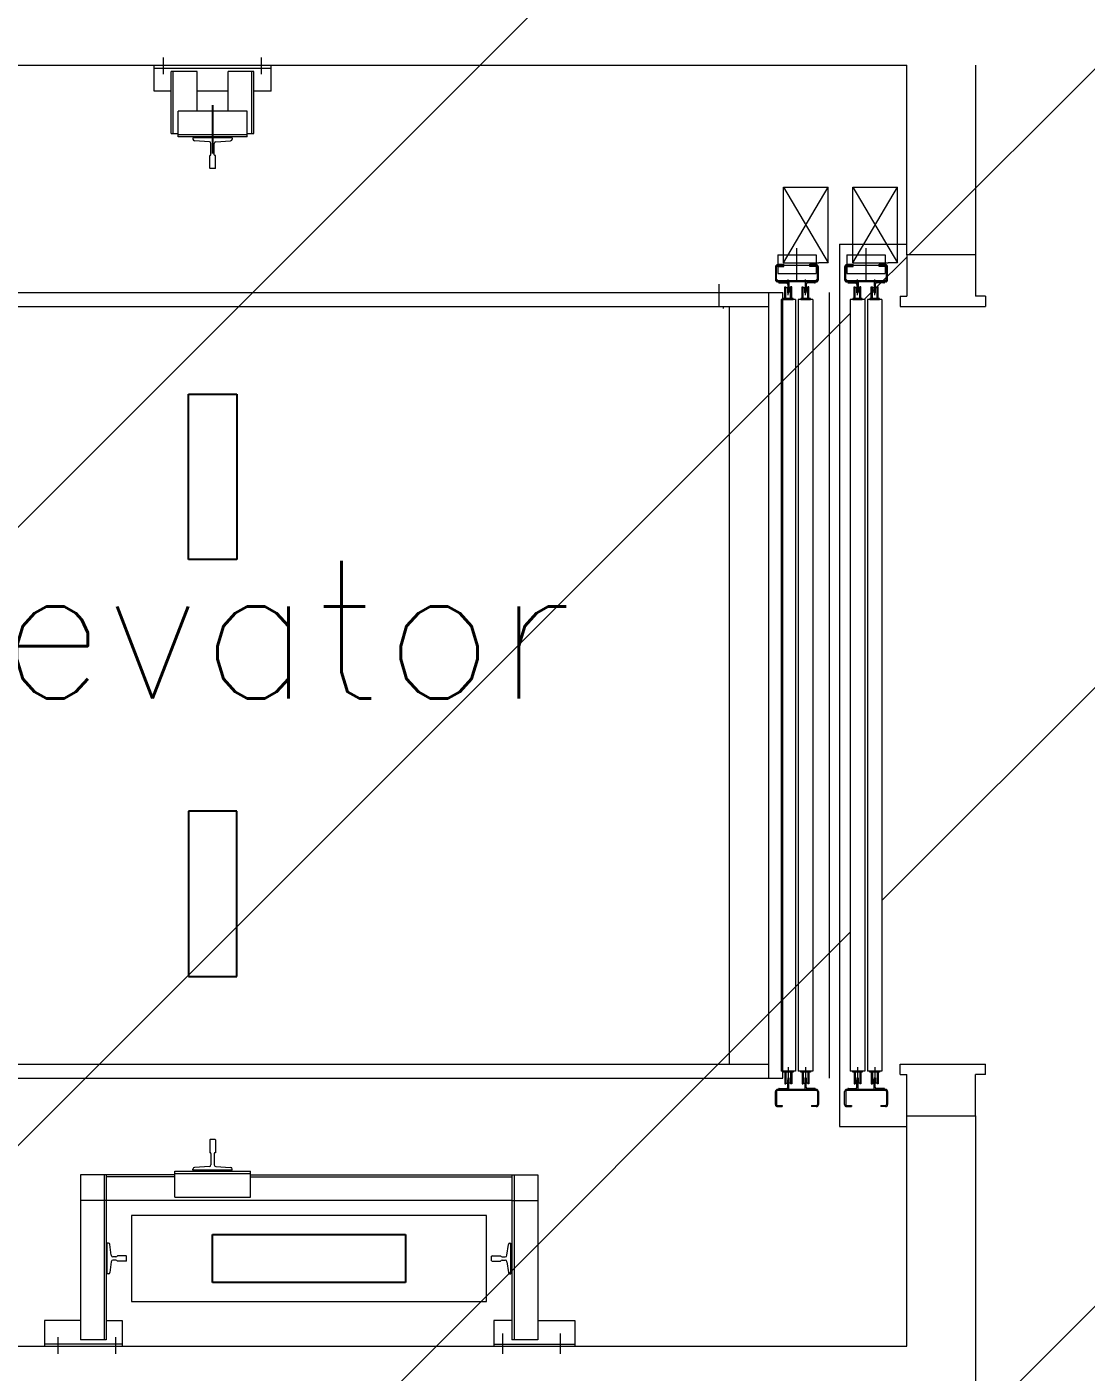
# Model space of a CAD drawing. Extents: x -59767 to 1106559, y -1290 to 1129522.
# Drawn here: x 615180 to 618254, y 610904 to 614810 of the extents above; entities that cross this region are included whole.
import ezdxf

# ---------------------------------------------------------------- set-up
doc = ezdxf.new("R2010")
doc.units = 0
doc.linetypes.add('HIDDEN', pattern=[0.375, 0.25, -0.125])
for name, color, linetype, lineweight in [('ELEV', 6, 'CONTINUOUS', 9), ('TEXT', 3, 'CONTINUOUS', 9), ('WALL_200', 3, 'CONTINUOUS', 9), ('중간선', 5, 'CONTINUOUS', 9)]:
    doc.layers.add(name, color=color, linetype=linetype, lineweight=lineweight)
doc.styles.get("Standard").update_dxf_attribs({"font": 'romans.shx', "bigfont": 'whtgtxt.shx'})

msp = doc.modelspace()

# ---------------------------------------------------------------- hatches: boundary and pattern name
at = {"layer": '중간선'}
h = msp.add_hatch(dxfattribs=at)
h.set_pattern_fill('ANSI31', color=170, scale=400)
h.paths.add_polyline_path([(636687.3, 610979.1), (636687.3, 612104.1), (636762.3, 612104.1), (636762.3, 612354.1), (635121.4, 612354.1), (635154.8, 612478.8), (634947, 612589.1), (635187.3, 612579), (635427.5, 612568.9), (635219.7, 612679.3), (635487.6, 613679.1), (638037.3, 613679.1), (638037.3, 610979.1), (636687.3, 610979.1)])
h.paths.add_polyline_path([(626038.6, 615779.1), (626038.6, 617379.1), (626338.6, 617379.1), (626338.6, 617529.1), (631738.6, 617529.1), (631738.6, 617379.1), (632038.6, 617379.1), (632038.6, 613651.1), (631036.3, 613651.1), (631037, 613611.1, 0.377973), (632038.6, 612555.5), (632038.6, 610979.1), (631738.6, 610979.1), (626338.6, 610979.1), (626338.6, 612551.1, 0.403349), (627437.7, 613611.1), (627437.7, 613651.1), (626338.6, 613651.1), (626338.6, 615779.1)])
h.paths.add_polyline_path([(620038.6, 615779.1), (620038.6, 617379.1), (619738.6, 617379.1), (619738.6, 617529.1), (614338.6, 617529.1), (614338.6, 617379.1), (614038.6, 617379.1), (614038.6, 615779.1)])
h.paths.add_polyline_path([(626038.6, 615779.1), (626038.6, 617379.1), (625738.6, 617379.1), (625738.6, 617529.1), (620338.6, 617529.1), (620338.6, 617379.1), (620038.6, 617379.1), (620038.6, 615779.1)])
h.paths.add_polyline_path([(608038.6, 617379.1), (608338.8, 617379.1), (608338.8, 617529.1), (613738.6, 617529.1), (613738.6, 617379.1), (614038.6, 617379.1), (614038.6, 615779.1), (608038.6, 615779.1), (608038.6, 616051.1), (609039.7, 616051.1), (609039, 616091.1, 0.377658), (608038.6, 617146.6)])
h.paths.add_polyline_path([(632337.3, 610979.1), (632337.3, 612523.1), (632337.3, 612551.1), (632337.3, 613651.1), (632337.3, 613679.1), (633637.3, 613679.1), (635487.6, 613679.1), (635219.7, 612679.3), (635427.5, 612568.9), (635187.3, 612579), (634947, 612589.1), (635154.8, 612478.8), (635121.4, 612354.1), (635108, 612304.1), (635101.3, 612279.1), (635074.5, 612179.1), (635067.9, 612154.1), (635054.5, 612104.1), (634887.3, 612104.1), (634587.3, 612104.1), (634287.3, 612104.1), (633987.3, 612104.1), (633687.3, 612104.1), (633387.3, 612104.1), (633087.3, 612104.1), (633087.3, 611685.4, 0.414214), (633031, 611629.1, 0.414214), (633087.3, 611572.9), (633087.3, 610979.1)])
h.paths.add_polyline_path([(632221.4, 611939.5), (632221.4, 611377), (632972.5, 611377), (632972.5, 611939.5)], flags=24)
h = msp.add_hatch(dxfattribs=at)
h.set_pattern_fill('ANSI31', color=170, scale=400)
h.paths.add_polyline_path([(617597.5, 611774.6), (617600.7, 611774.6), (617604.7, 611774.6), (617604.7, 611777.8), (617619.7, 611777.8), (617626.7, 611777.8), (617626.7, 611774.6), (617630.7, 611774.6), (617630.7, 611740.8), (617633.9, 611740.8), (617633.9, 611742.8), (617639, 611742.8), (617639, 611758.8), (617640.7, 611758.8), (617640.7, 611754.8), (617642.2, 611752.8, 0.341999), (617640.7, 611754.8), (617640.7, 611758.8), (617640.7, 611774.6), (617647.5, 611774.6), (617650.7, 611774.6), (617654.7, 611774.6), (617654.7, 611777.8), (617661.7, 611777.8), (617661.7, 614017.8), (617611.7, 614017.8), (617569.7, 614017.8), (617569.7, 611777.8), (617576.7, 611777.8), (617576.7, 611774.6), (617580.7, 611774.6), (617580.7, 611740.8), (617583.9, 611740.8), (617583.9, 611742.8), (617589, 611742.8), (617589, 611758.8), (617590.7, 611758.8), (617592.5, 611758.8)])
h.paths.add_polyline_path([(614038.6, 589379.1), (614338.6, 589379.1), (614338.6, 589679.1), (619738.6, 589679.1), (619738.6, 589379.1), (620038.6, 589379.1), (620038.6, 581979.1), (619738.6, 581979.1), (619738.6, 581679.1), (614338.6, 581679.1), (614338.6, 581979.1), (614038.6, 581979.1)])
h.paths.add_polyline_path([(626038.6, 589379.1), (626338.6, 589379.1), (626338.6, 589679.1), (631738.6, 589679.1), (631738.6, 589379.1), (632038.6, 589379.1), (632038.6, 587077.7), (631738.6, 587077.7), (631738.6, 586477.7), (632038.6, 586477.7), (632038.6, 584377.7), (631738.6, 584377.7), (631738.6, 583777.7), (632038.6, 583777.7), (632038.6, 581979.1), (631738.6, 581979.1), (631738.6, 581679.1), (626338.6, 581679.1), (626338.6, 581979.1), (626038.6, 581979.1), (626038.6, 589379.1)])
h.paths.add_polyline_path([(620038.6, 589379.1), (620338.6, 589379.1), (620338.6, 589679.1), (625738.6, 589679.1), (625738.6, 589379.1), (626038.6, 589379.1), (626038.6, 581979.1), (625738.6, 581979.1), (625738.6, 581679.1), (620338.6, 581679.1), (620338.6, 581979.1), (620038.6, 581979.1), (620038.6, 589379.1)])
h.paths.add_polyline_path([(602038.6, 581979.1), (602038.6, 589379.1), (602338.6, 589379.1), (607738.8, 589379.1), (608038.6, 589379.1), (608038.6, 581979.1), (607738.6, 581979.1), (607738.6, 581679.1), (602338.6, 581679.1), (602338.6, 581979.1)])
h.paths.add_polyline_path([(608038.6, 581979.1), (608038.6, 589379.1), (608338.8, 589379.1), (613738.6, 589379.1), (614038.6, 589379.1), (614038.6, 581979.1), (613738.6, 581979.1), (613738.6, 581679.1), (608338.6, 581679.1), (608338.6, 581979.1)])
h.paths.add_polyline_path([(614038.6, 610379.1), (614338.6, 610379.1), (614338.6, 610679.1), (619738.6, 610679.1), (619738.6, 610379.1), (620038.6, 610379.1), (620038.6, 603979.1), (619740, 603979.1), (619740, 603679.1), (614340, 603679.1), (614340, 603979.1), (614038.6, 603979.1)])
h.paths.add_polyline_path([(608038.6, 610379.1), (608338.8, 610379.1), (608338.8, 610679.1), (613738.6, 610679.1), (613738.6, 610379.1), (614038.6, 610379.1), (614038.6, 603979.1), (613740, 603979.1), (613740, 603679.1), (608340.1, 603679.1), (608340.1, 603979.1), (608038.6, 603979.1)])
h.paths.add_polyline_path([(626038.6, 610379.1), (626338.6, 610379.1), (626338.6, 610679.1), (631738.6, 610679.1), (631738.6, 610379.1), (632038.6, 610379.1), (632038.6, 603979.1), (631740, 603979.1), (631740, 603679.1), (626340, 603679.1), (626340, 603979.1), (626038.6, 603979.1)])
h.paths.add_polyline_path([(626038.6, 596979.1), (626038.6, 603379.1), (626340, 603379.1), (626340, 603679.1), (631740, 603679.1), (631740, 603379.1), (632038.6, 603379.1), (632038.6, 596979.1), (631738.6, 596979.1), (631738.6, 596679.1), (626338.6, 596679.1), (626338.6, 596979.1)])
h.paths.add_polyline_path([(614038.6, 596979.1), (614038.6, 603379.1), (614340, 603379.1), (614340, 603679.1), (619740, 603679.1), (619740, 603379.1), (620038.6, 603379.1), (620038.6, 596979.1), (619738.6, 596979.1), (619738.6, 596679.1), (614338.6, 596679.1), (614338.6, 596979.1), (614038.6, 596979.1)])
h.paths.add_polyline_path([(614038.6, 596379.1), (614338.6, 596379.1), (614338.6, 596679.1), (619738.6, 596679.1), (619738.6, 596379.1), (620038.6, 596379.1), (620038.6, 589979.1), (619738.6, 589979.1), (619738.6, 589679.1), (614338.6, 589679.1), (614338.6, 589979.1), (614038.6, 589979.1), (614038.6, 596379.1)])
h.paths.add_polyline_path([(626038.6, 589979.1), (626038.6, 596379.1), (626338.6, 596379.1), (626338.6, 596679.1), (631738.6, 596679.1), (631738.6, 596379.1), (632038.6, 596379.1), (632038.6, 589979.1), (631738.6, 589979.1), (631738.6, 589679.1), (626338.6, 589679.1), (626338.6, 589979.1)])
h.paths.add_polyline_path([(632038.6, 589979.1), (632038.6, 596379.1), (632338.6, 596379.1), (632338.6, 596679.1), (637738.6, 596679.1), (637738.6, 596379.1), (638038.6, 596379.1), (638038.6, 589979.1), (637738.6, 589979.1), (637738.6, 589679.1), (632338.6, 589679.1), (632338.6, 589979.1)])
h.paths.add_polyline_path([(638038.6, 596379.1), (638338.6, 596379.1), (638338.6, 596679.1), (643738.6, 596679.1), (643738.6, 596379.1), (644038.6, 596379.1), (644038.6, 589979.1), (643738.6, 589979.1), (643738.6, 589679.1), (638338.6, 589679.1), (638338.6, 589979.1), (638038.6, 589979.1)])
h.paths.add_polyline_path([(620038.6, 589979.1), (620038.6, 596379.1), (620338.6, 596379.1), (620338.6, 596679.1), (625738.6, 596679.1), (625738.6, 596379.1), (626038.6, 596379.1), (626038.6, 589979.1), (625738.6, 589979.1), (625738.6, 589679.1), (620338.6, 589679.1), (620338.6, 589979.1)])
h.paths.add_polyline_path([(602038.6, 596979.1), (602040, 603379.1), (602340, 603379.1), (602340, 603679.1), (607740.1, 603679.1), (607740.1, 603379.1), (608038.6, 603379.1), (608038.6, 596979.1), (607738.8, 596979.1), (607738.8, 596679.1), (602338.6, 596679.1), (602338.6, 596979.1)])
h.paths.add_polyline_path([(620038.6, 610379.1), (620338.6, 610379.1), (620338.6, 610679.1), (625738.6, 610679.1), (625738.6, 610379.1), (626038.6, 610379.1), (626038.6, 603979.1), (625740, 603979.1), (625740, 603679.1), (620340, 603679.1), (620340, 603979.1), (620038.6, 603979.1)])
h.paths.add_polyline_path([(620038.6, 596979.1), (620038.6, 603379.1), (620340, 603379.1), (620340, 603679.1), (625740, 603679.1), (625740, 603379.1), (626038.6, 603379.1), (626038.6, 596979.1), (625738.6, 596979.1), (625738.6, 596679.1), (620338.6, 596679.1), (620338.6, 596979.1)])
h.paths.add_polyline_path([(608038.6, 596979.1), (608038.6, 603379.1), (608340.1, 603379.1), (608340.1, 603679.1), (613740, 603679.1), (613740, 603379.1), (614038.6, 603379.1), (614038.6, 596979.1), (613738.6, 596979.1), (613738.6, 596679.1), (608338.8, 596679.1), (608338.8, 596979.1)])
h.paths.add_polyline_path([(602038.6, 596379.1), (602338.6, 596379.1), (602338.6, 596679.1), (607738.8, 596679.1), (607738.8, 596379.1), (607938.8, 596379.1), (607938.8, 589979.1), (607738.8, 589979.1), (607738.8, 589679.1), (602338.6, 589679.1), (602338.6, 589979.1), (602038.6, 589979.1)])
h.paths.add_polyline_path([(608338.8, 589679.1), (608338.8, 589979.1), (608138.8, 589979.1), (608138.8, 596379.1), (608338.8, 596379.1), (608338.8, 596679.1), (613738.6, 596679.1), (613738.6, 596379.1), (614038.6, 596379.1), (614038.6, 589979.1), (613738.6, 589979.1), (613738.6, 589679.1), (608338.8, 589679.1)])
h.paths.add_polyline_path([(602038.6, 610379.1), (602338.6, 610379.1), (607738.8, 610379.1), (608038.6, 610379.1), (608038.6, 603979.1), (607740.1, 603979.1), (607740.1, 603679.1), (602340, 603679.1), (602340, 603979.1), (602038.6, 603979.1)])
h.paths.add_polyline_path([(614038.6, 610679.1), (614038.6, 611740.8), (614041.5, 611740.8), (614041.5, 611774.6), (614045.5, 611774.6), (614045.5, 611777.8), (614060.5, 611777.8), (614067.5, 611777.8), (614067.5, 611774.6), (614071.5, 611774.6), (614071.5, 611740.8), (614074.7, 611740.8), (614074.7, 611742.8), (614079.8, 611742.8), (614079.8, 611758.8), (614081.5, 611758.8), (614081.5, 611754.8, 0.063254), (614081, 611754.8), (614080, 611754.8), (614080, 611724.8), (614110, 611724.8), (614110, 611725.8, 0.414214), (614108, 611727.8), (614088.3, 611742.8), (614087, 611727.8, -0.414214), (614083.3, 611742.8), (614083.3, 611758.8), (614081.5, 611758.8), (614081.5, 611774.6), (614088.3, 611774.6), (614091.5, 611774.6), (614095.5, 611774.6), (614095.5, 611777.8), (614081.5, 611777.8), (614067.5, 611777.8), (614052.5, 611777.8), (614045.5, 611777.8), (614038.6, 611777.8), (614038.6, 614017.8), (614038.6, 614018.1), (614045.5, 614018.1), (614045.5, 614021.3), (614041.5, 614021.3), (614041.5, 614055.1), (614038.6, 614055.1), (614038.6, 614698), (615576.4, 614698), (615860.9, 614698), (617733.6, 614698), (617733.6, 614178.3), (617733.6, 614148), (617733.6, 614028), (617714.6, 614028), (617714.6, 613998), (617962.1, 613998), (617962.1, 614028), (617933.6, 614028), (617933.6, 614148), (617733.6, 614148), (617733.6, 614178.3), (617733.6, 614698), (615860.9, 614698), (615576.4, 614698), (614038.6, 614698), (614038.6, 615579.1), (620038.6, 615579.1), (620038.6, 610979.1), (619738.6, 610979.1), (619738.6, 610679.1), (614338.6, 610679.1)])
h.paths.add_polyline_path([(617361.3, 611725.8), (617361.3, 611724.8), (617391.3, 611724.8), (617391.3, 611754.8), (617390.3, 611754.8, 0.063254), (617389.8, 611754.8), (617389.8, 611758.8), (617391.5, 611758.8), (617391.5, 611742.8), (617396.6, 611742.8), (617396.6, 611740.8), (617399.8, 611740.8), (617399.8, 611774.6), (617403.8, 611774.6), (617403.8, 611777.8), (617418.8, 611777.8), (617425.8, 611777.8), (617425.8, 611774.6), (617429.8, 611774.6), (617429.8, 611740.8), (617433, 611740.8), (617433, 611742.8), (617438, 611742.8), (617438, 611758.8), (617439.8, 611758.8), (617439.8, 611754.8, 0.063254), (617439.3, 611754.8), (617438.3, 611754.8), (617438.3, 611724.8), (617468.3, 611724.8), (617468.3, 611725.8, 0.414214), (617466.3, 611727.8), (617446.6, 611742.8), (617445.3, 611727.8, -0.414214), (617441.3, 611731.8), (617441.5, 611758.8), (617441.5, 611758.8), (617439.8, 611758.8), (617439.8, 611774.6), (617446.6, 611774.6), (617446.6, 611742.8), (617446.6, 611740.8), (617449.8, 611740.8), (617449.8, 611774.6), (617453.8, 611774.6), (617453.8, 611777.8), (617439.8, 611777.8), (617425.8, 611777.8), (617410.8, 611777.8), (617403.8, 611777.8), (617389.8, 611777.8), (617375.8, 611777.8), (617375.8, 611774.6), (617379.8, 611774.6), (617379.8, 611740.8), (617383, 611740.8), (617383, 611742.8), (617388, 611742.8), (617388, 611758.8), (617389.8, 611758.8), (617389.8, 611754.8, 0.341999), (617388.3, 611752.8), (617388.3, 611731.8, -0.414214), (617384.3, 611727.8), (617363.3, 611727.8, 0.414214), (617361.3, 611725.8)], flags=16)
h.paths.add_polyline_path([(614204, 611725.8), (614204, 611724.8), (614234, 611724.8), (614233, 611754.8, 0.063254), (614232.5, 611754.8), (614232.5, 611758.8), (614232.5, 611774.6), (614239.3, 611774.6), (614242.5, 611774.6), (614246.5, 611774.6), (614246.5, 611777.8), (614261.5, 611777.8), (614268.5, 611777.8), (614268.5, 611774.6), (614272.5, 611774.6), (614272.5, 611740.8), (614275.7, 611740.8), (614275.7, 611742.8), (614280.7, 611742.8), (614280.7, 611758.8), (614282.5, 611758.8), (614282.5, 611754.8, 0.063254), (614282, 611754.8), (614281, 611754.8), (614281, 611724.8), (614311, 611724.8), (614311, 611725.8, 0.414214), (614309, 611727.8), (614289.3, 611742.8), (614288, 611727.8, -0.414214), (614282.5, 611737.8), (614282.5, 611754.8, -0.341999), (614284, 611752.8), (614284.2, 611742.8), (614284.2, 611758.8), (614282.5, 611758.8), (614282.5, 611774.6), (614289.3, 611774.6), (614292.5, 611774.6), (614296.5, 611774.6), (614296.5, 611777.8), (614282.5, 611777.8), (614268.5, 611777.8), (614253.5, 611777.8), (614246.5, 611777.8), (614232.5, 611777.8), (614218.5, 611777.8), (614218.5, 611774.6), (614222.5, 611774.6), (614222.5, 611740.8), (614225.7, 611740.8), (614225.7, 611742.8), (614230.7, 611742.8), (614230.7, 611758.8), (614232.5, 611758.8), (614232.5, 611754.8, 0.341999), (614231, 611752.8), (614231, 611731.8, -0.414214), (614227, 611727.8), (614206, 611727.8, 0.414214)], flags=16)
h.paths.add_polyline_path([(614067.5, 614021.3), (614067.5, 614018.1), (614095.5, 614018.1), (614095.5, 614021.3), (614091.5, 614021.3), (614091.5, 614055.1), (614088.3, 614055.1), (614088.3, 614053.1), (614083, 614062.1, -0.414214), (614087, 614066.1), (614108, 614066.1, 0.414214), (614110, 614068.1), (614110, 614069.1), (614081.5, 614069.1), (614080, 614069.1), (614080, 614039.1), (614081, 614039.1, 0.063254), (614081.5, 614039.1), (614081.5, 614037.1), (614079.8, 614037.1), (614079.8, 614053.1), (614074.7, 614053.1), (614074.7, 614055.1), (614071.5, 614055.1), (614071.5, 614021.3)], flags=16)
h.paths.add_polyline_path([(614204, 614068.1, 0.414214), (614206, 614066.1), (614227, 614066.1, -0.414214), (614231, 614062.1), (614231, 614041.1, 0.341999), (614232.5, 614039.1), (614232.5, 614037.1), (614230.7, 614037.1), (614230.7, 614053.1), (614225.7, 614053.1), (614225.7, 614021.3), (614239.3, 614021.3), (614242.5, 614021.3), (614242.5, 614055.1), (614239.3, 614055.1), (614239.3, 614053.1), (614234.2, 614037.1), (614232.5, 614037.1), (614232.5, 614039.1), (614232.5, 614069.1), (614204, 614069.1), (614204, 614068.1)], flags=16)
h.paths.add_polyline_path([(617562.2, 614068.1, 0.414214), (617564.2, 614066.1), (617585.2, 614066.1, -0.414214), (617589.2, 614062.1), (617589.2, 614041.1, 0.341999), (617590.7, 614039.1), (617590.7, 614037.1), (617589, 614037.1), (617589, 614053.1), (617583.9, 614053.1), (617583.9, 614021.3), (617597.5, 614021.3), (617600.7, 614021.3), (617600.7, 614055.1), (617597.5, 614055.1), (617597.5, 614053.1), (617592.5, 614037.1), (617590.7, 614037.1), (617590.7, 614039.1), (617590.7, 614069.1), (617562.2, 614069.1), (617562.2, 614068.1)], flags=16)
h.paths.add_polyline_path([(617361.3, 614069.1), (617361.3, 614068.1, 0.414214), (617363.3, 614066.1), (617384.3, 614066.1, -0.414214), (617388.3, 614062.1), (617388.3, 614041.1, 0.341999), (617389.8, 614039.1), (617389.8, 614037.1), (617388, 614037.1), (617388, 614053.1), (617383, 614053.1), (617383, 614021.3), (617396.6, 614021.3), (617399.8, 614021.3), (617399.8, 614055.1), (617396.6, 614055.1), (617396.6, 614053.1), (617391.5, 614037.1), (617391.3, 614069.1), (617391.5, 614037.1), (617389.8, 614037.1), (617389.8, 614039.1), (617389.8, 614069.1)], flags=16)
h.paths.add_polyline_path([(614268.5, 614021.3), (614268.5, 614018.1), (614296.5, 614018.1), (614296.5, 614021.3), (614292.5, 614021.3), (614292.5, 614055.1), (614289.3, 614055.1), (614289.3, 614053.1), (614289.3, 614021.3), (614275.7, 614021.3), (614275.7, 614053.1), (614280.7, 614053.1), (614280.7, 614037.1), (614282.5, 614037.1), (614284, 614041.1, -0.341999), (614282.5, 614039.1), (614282.5, 614069.1), (614281, 614069.1), (614281, 614039.1), (614282, 614039.1, 0.063254), (614282.5, 614039.1), (614282.5, 614037.1), (614280.7, 614037.1), (614280.7, 614053.1), (614275.7, 614053.1), (614275.7, 614055.1), (614272.5, 614055.1), (614272.5, 614021.3)], flags=16)
h.paths.add_polyline_path([(617425.8, 614018.1), (617453.8, 614018.1), (617453.8, 614021.3), (617449.8, 614021.3), (617449.8, 614055.1), (617446.6, 614055.1), (617446.6, 614053.1), (617441.5, 614037.1), (617441.3, 614062.1), (617441.5, 614037.1), (617439.8, 614037.1), (617439.8, 614039.1), (617439.8, 614069.1), (617438.3, 614069.1), (617438.3, 614039.1), (617439.3, 614039.1, 0.063254), (617439.8, 614039.1), (617439.8, 614037.1), (617438, 614037.1), (617438, 614053.1), (617433, 614053.1), (617433, 614055.1), (617429.8, 614055.1), (617429.8, 614021.3), (617425.8, 614021.3)], flags=16)
h.paths.add_polyline_path([(617626.7, 614018.1), (617654.7, 614018.1), (617654.7, 614021.3), (617650.7, 614021.3), (617650.7, 614055.1), (617647.5, 614055.1), (617647.5, 614053.1), (617647.5, 614021.3), (617633.9, 614021.3), (617633.9, 614053.1), (617639, 614053.1), (617639, 614037.1), (617640.7, 614037.1), (617642.5, 614037.1), (617642.2, 614062.1), (617642.2, 614041.1, -0.341999), (617640.7, 614039.1), (617640.7, 614069.1), (617639.2, 614069.1), (617639.2, 614039.1), (617640.2, 614039.1, 0.063254), (617640.7, 614039.1), (617640.7, 614037.1), (617639, 614037.1), (617639, 614053.1), (617633.9, 614053.1), (617633.9, 614055.1), (617630.7, 614055.1), (617630.7, 614021.3), (617626.7, 614021.3)], flags=16)
h.paths.add_polyline_path([(614300, 611678), (614300, 611674.8), (614313.8, 611674.8, 0.414214), (614320, 611681), (614320, 611718.6, 0.414214), (614313.8, 611721.6, -0.414214), (614316.8, 611718.6), (614316.8, 611681, -0.414214), (614313.8, 611678), (614300, 611678)], flags=16)
h.paths.add_polyline_path([(617553.2, 611718.6), (617553.2, 611681, 0.414214), (617559.4, 611674.8), (617573.2, 611674.8), (617573.2, 611678), (617559.4, 611678, -0.414214), (617556.4, 611681), (617556.4, 611718.6, -0.414214), (617559.4, 611724.8, 0.414214)], flags=16)
h.paths.add_polyline_path([(617352.3, 614112.9), (617352.3, 614075.3, 0.414214), (617355.8, 614077.3), (617358.5, 614072.3, -0.414214), (617355.5, 614075.3), (617355.5, 614112.9, -0.414214), (617358.5, 614115.9), (617372.3, 614115.9), (617372.3, 614119.1), (617358.5, 614119.1, 0.414214)], flags=16)
h.paths.add_polyline_path([(617553.2, 614112.9), (617553.2, 614075.3, 0.414214), (617556.7, 614077.3), (617559.4, 614072.3, -0.414214), (617556.4, 614075.3), (617556.4, 614112.9, -0.414214), (617559.4, 614115.9), (617573.2, 614115.9), (617573.2, 614119.1), (617559.4, 614119.1, 0.414214)], flags=16)
h.paths.add_polyline_path([(617457.3, 611678), (617457.3, 611674.8), (617471.1, 611674.8, 0.414214), (617477.3, 611681), (617477.3, 611718.6, 0.414214), (617471.1, 611721.6, -0.414214), (617474.1, 611718.6), (617474.1, 611681, -0.414214), (617471.1, 611678)], flags=16)
h.paths.add_polyline_path([(614099, 611674.8), (614099, 611678), (614112.8, 611678, 0.414214), (614115.8, 611681), (614115.8, 611718.6, 0.414214), (614112.8, 611724.8, -0.414214), (614119, 611718.6), (614119, 611681, -0.414214), (614112.8, 611674.8)], flags=16)
h.paths.add_polyline_path([(614195, 611681, 0.414214), (614201.2, 611674.8), (614215, 611674.8), (614215, 611678), (614201.2, 611678, -0.414214), (614198.2, 611681), (614198.2, 611718.6, -0.414214), (614201.2, 611724.8, 0.414214), (614195, 611718.6), (614195, 611681)], flags=16)
h.paths.add_polyline_path([(614099, 614115.9), (614099, 614119.1), (614112.8, 614119.1, -0.414214), (614119, 614112.9), (614115.8, 614075.3), (614115.8, 614112.9, 0.414214), (614112.8, 614115.9), (614099, 614115.9)], flags=16)
h.paths.add_polyline_path([(617352.3, 611718.6), (617352.3, 611681, 0.414214), (617358.5, 611674.8), (617372.3, 611674.8), (617372.3, 611678), (617358.5, 611678, -0.414214), (617355.5, 611681), (617355.5, 611718.6, -0.414214), (617358.5, 611724.8, 0.414214)], flags=16)
h.paths.add_polyline_path([(617597.5, 611740.8), (617600.7, 611740.8), (617597.5, 611774.6), (617597.5, 611742.8)], flags=16)
h.paths.add_polyline_path([(614289.3, 611740.8), (614292.5, 611740.8), (614292.5, 611758), (614289.3, 611758)], flags=16)
h.paths.add_polyline_path([(617640.7, 611754.8, -0.341999), (617640.7, 611737.8)], flags=16)
h.paths.add_polyline_path([(614612, 613359.8), (614612, 612759.8), (617072, 612759.8), (617072, 613359.8)], flags=8)
h.paths.add_polyline_path([(608038.6, 610979.1), (608038.6, 615579.1), (614038.6, 615579.1), (614038.6, 614698), (613938.6, 614698), (613938.6, 614178.3), (613938.6, 614148), (613738.6, 614148), (613738.6, 614028), (613710.2, 614028), (613710.2, 613998), (613957.6, 613998), (613957.6, 614028), (613938.6, 614028), (613938.6, 614148), (613938.6, 614178.3), (614038.6, 614178.3), (614038.6, 614021.3), (614038.6, 614018.1), (614038.6, 614017.8), (614010.5, 614017.8), (614010.5, 611777.8), (614017.5, 611777.8), (614038.6, 611777.8), (614038.6, 611774.6), (614038.6, 610979.1), (613738.6, 610979.1), (613738.6, 611482.7), (613738.6, 611554.6), (613738.6, 611648), (613938.6, 611648), (613938.6, 611768), (613957.6, 611768), (613957.6, 611798), (613710.2, 611798), (613710.2, 611768), (613738.6, 611768), (613738.6, 611648), (613738.6, 611554.6), (613728.6, 611554.6), (613728.6, 611564.6), (613725.6, 611564.6), (613725.6, 611472.7), (613728.6, 611472.7), (613728.6, 611482.7), (613738.6, 611482.7), (613738.6, 610979.1), (613738.6, 610679.1), (608338.8, 610679.1), (608338.8, 610979.1)])
h.paths.add_polyline_path([(608038.6, 610979.1), (608038.6, 615579.1), (614038.6, 615579.1), (614038.6, 614698), (613938.6, 614698), (613938.6, 614178.3), (613938.6, 614148), (613738.6, 614148), (613738.6, 614028), (613710.2, 614028), (613710.2, 613998), (613957.6, 613998), (613957.6, 614028), (613938.6, 614028), (613938.6, 614148), (613938.6, 614178.3), (613965.5, 614178.3), (613965.5, 614124.1), (613992.5, 614124.1), (614038.6, 614124.1), (614038.6, 614094), (614038.6, 614021.3), (614038.6, 614018.1), (614038.6, 614017.8), (614010.5, 614017.8), (614010.5, 611777.8), (614038.6, 611777.8), (614038.6, 611774.6), (614038.6, 611740.8), (614038.6, 611617.7), (613938.6, 611617.7), (613938.6, 611648), (613938.6, 611768), (613957.6, 611768), (613957.6, 611798), (613710.2, 611798), (613710.2, 611768), (613738.6, 611768), (613738.6, 611648), (613738.6, 611554.6), (613728.6, 611554.6), (613728.6, 611564.6), (613725.6, 611564.6), (613725.6, 611472.7), (613728.6, 611472.7), (613728.6, 611482.7), (613738.6, 611482.7), (613738.6, 610979.1), (613738.6, 610679.1), (608338.8, 610679.1), (608338.8, 610979.1)], flags=16)
h.paths.add_polyline_path([(613738.6, 613062.2), (613938.6, 613062.2), (613938.6, 613379.1), (613738.6, 613379.1)], flags=0)
h.paths.add_polyline_path([(613738.6, 613062.2), (613938.6, 613062.2), (613938.6, 613379.1), (613738.6, 613379.1)], flags=0)
h.paths.add_polyline_path([(620038.6, 615579.1), (626038.6, 615579.1), (626038.6, 610979.1), (625738.6, 610979.1), (625738.6, 610679.1), (620338.6, 610679.1), (620338.6, 610979.1), (620038.6, 610979.1)])
h.paths.add_polyline_path([(608038.6, 581379.1), (608338.6, 581379.1), (608338.6, 581679.1), (613738.6, 581679.1), (613738.6, 581379.1), (614038.6, 581379.1), (614038.6, 581329.1), (613738.6, 581329.1), (613738.6, 581129.1), (608338.6, 581129.1), (608338.6, 581329.1), (608038.6, 581329.1)])
h.paths.add_polyline_path([(602038.6, 581379.1), (602338.6, 581379.1), (602338.6, 581679.1), (607738.6, 581679.1), (607738.6, 581379.1), (608038.6, 581379.1), (608038.6, 581329.1), (607738.6, 581329.1), (607738.6, 581129.1), (602338.6, 581129.1), (602338.6, 581329.1), (602038.6, 581329.1)])
h.paths.add_polyline_path([(626038.6, 581379.1), (626338.6, 581379.1), (626338.6, 581679.1), (631738.6, 581679.1), (631738.6, 581379.1), (632038.6, 581379.1), (632038.6, 581329.1), (631738.6, 581329.1), (631738.6, 581129.1), (626338.6, 581129.1), (626338.6, 581329.1), (626038.6, 581329.1)])
h.paths.add_polyline_path([(620038.6, 581379.1), (620338.6, 581379.1), (620338.6, 581679.1), (625738.6, 581679.1), (625738.6, 581379.1), (626038.6, 581379.1), (626038.6, 581329.1), (625738.6, 581329.1), (625738.6, 581129.1), (620338.6, 581129.1), (620338.6, 581329.1), (620038.6, 581329.1)])
h.paths.add_polyline_path([(614038.6, 581379.1), (614338.6, 581379.1), (614338.6, 581679.1), (619738.6, 581679.1), (619738.6, 581379.1), (620038.6, 581379.1), (620038.6, 581329.1), (619738.6, 581329.1), (619738.6, 581129.1), (614338.6, 581129.1), (614338.6, 581329.1), (614038.6, 581329.1)])

# ---------------------------------------------------------------- linework, layer by layer
at = {"layer": 'ELEV', "color": 6}
for p, q in [((615548.6, 614623), (615548.6, 614698)), ((615576.4, 614672.2), (615576.4, 614721.1)), ((615860.9, 614672.2), (615860.9, 614721.1)), ((615888.6, 614623), (615888.6, 614698)), ((615888.6, 614689), (615548.6, 614689)), ((615673.6, 614680.5), (615598.6, 614680.5)), ((615598.6, 614500), (615598.6, 614680.5)), ((615604.6, 614500), (615604.6, 614680.5)), ((615673.6, 614565), (615673.6, 614680.5)), ((615838.6, 614680.5), (615763.6, 614680.5)), ((615763.6, 614565), (615763.6, 614680.5)), ((615832.6, 614500), (615832.6, 614680.5)), ((615838.6, 614500), (615838.6, 614680.5)), ((615598.6, 614623), (615548.6, 614623)), ((615763.6, 614623), (615673.6, 614623)), ((615888.6, 614623), (615838.6, 614623)), ((615818.6, 614565), (615618.6, 614565)), ((615618.6, 614490), (615618.6, 614565)), ((615818.6, 614490), (615818.6, 614565)), ((615598.6, 614500), (615618.6, 614500)), ((615818.6, 614496), (615618.6, 614496)), ((615818.6, 614490), (615618.6, 614490)), ((615775.6, 614487), (615661.6, 614487)), ((615661.6, 614487), (615661.6, 614483.7)), ((615709.2, 614476.2), (615666.3, 614478.7)), ((615713.9, 614438.5), (615713.9, 614471.2)), ((615723.4, 614438.5), (615723.4, 614471.2)), ((615728.1, 614476.2), (615770.9, 614478.7)), ((615775.6, 614487), (615775.6, 614483.7)), ((615818.6, 614500), (615838.6, 614500)), ((615710.6, 614399), (615710.6, 614436)), ((615711.4, 614436), (615710.6, 614436)), ((615726.6, 614436), (615725.9, 614436)), ((615726.6, 614399), (615726.6, 614436)), ((615711.6, 614398), (615710.6, 614399)), ((615725.6, 614398), (615711.6, 614398)), ((615725.6, 614398), (615726.6, 614399)), ((617375.8, 614344.1), (617505.8, 614344.1)), ((617375.8, 614344.1), (617505.8, 614124.1)), ((617375.8, 614124.1), (617505.8, 614344.1)), ((617375.8, 614124.1), (617375.8, 614344.1)), ((617505.8, 614124.1), (617505.8, 614344.1)), ((617576.7, 614124.1), (617576.7, 614344.1)), ((617576.7, 614344.1), (617706.7, 614124.1)), ((617576.7, 614124.1), (617706.7, 614344.1)), ((617576.7, 614344.1), (617706.7, 614344.1)), ((617706.7, 614124.1), (617706.7, 614344.1)), ((617414.8, 614071.5), (617414.8, 614166.7)), ((617538.6, 614178.3), (617538.6, 611617.7)), ((617538.6, 614178.3), (617733.6, 614178.3)), ((617615.7, 614071.5), (617615.7, 614166.7)), ((617352.3, 614112.9), (617352.3, 614075.3)), ((617355.5, 614075.3), (617355.5, 614112.9)), ((617358.5, 614119.1), (617372.3, 614119.1)), ((617358.5, 614115.9), (617372.3, 614115.9)), ((617359.3, 614148), (617359.3, 614121)), ((617359.3, 614148), (617470.3, 614148)), ((617359.3, 614121), (617377.3, 614121)), ((617359.3, 614114), (617359.3, 614094)), ((617359.3, 614114), (617377.3, 614114)), ((617363.3, 614117.5), (617464.8, 614117.5)), ((617372.3, 614115.9), (617372.3, 614119.1)), ((617375.8, 614124.1), (617478.8, 614124.1)), ((617377.3, 614114), (617377.3, 614121)), ((617470.3, 614121), (617452.3, 614121)), ((617452.3, 614114), (617452.3, 614121)), ((617470.3, 614114), (617452.3, 614114)), ((617457.3, 614115.9), (617457.3, 614119.1)), ((617471.1, 614119.1), (617457.3, 614119.1)), ((617471.1, 614115.9), (617457.3, 614115.9)), ((617470.3, 614148), (617470.3, 614121)), ((617470.3, 614114), (617470.3, 614094)), ((617474.1, 614075.3), (617474.1, 614112.9)), ((617477.3, 614075.3), (617477.3, 614112.9)), ((617505.8, 614124.1), (617478.8, 614124.1)), ((617553.2, 614112.9), (617553.2, 614075.3)), ((617556.4, 614075.3), (617556.4, 614112.9)), ((617559.4, 614119.1), (617573.2, 614119.1)), ((617559.4, 614115.9), (617573.2, 614115.9)), ((617560.2, 614148), (617671.2, 614148)), ((617560.2, 614148), (617560.2, 614121)), ((617560.2, 614121), (617578.2, 614121)), ((617560.2, 614114), (617578.2, 614114)), ((617560.2, 614114), (617560.2, 614094)), ((617564.2, 614117.5), (617665.8, 614117.5)), ((617573.2, 614115.9), (617573.2, 614119.1)), ((617576.7, 614124.1), (617679.7, 614124.1)), ((617578.2, 614114), (617578.2, 614121)), ((617671.2, 614121), (617653.2, 614121)), ((617653.2, 614114), (617653.2, 614121)), ((617671.2, 614114), (617653.2, 614114)), ((617672, 614119.1), (617658.2, 614119.1)), ((617658.2, 614115.9), (617658.2, 614119.1)), ((617672, 614115.9), (617658.2, 614115.9)), ((617671.2, 614148), (617671.2, 614121)), ((617671.2, 614114), (617671.2, 614094)), ((617675, 614075.3), (617675, 614112.9)), ((617678.2, 614075.3), (617678.2, 614112.9)), ((617706.7, 614124.1), (617679.7, 614124.1)), ((617733.6, 614148), (617733.6, 614028)), ((617933.6, 614148), (617933.6, 614028)), ((617360.8, 614072.3), (617355.8, 614077.3)), ((617471.1, 614072.3), (617358.5, 614072.3)), ((617359.3, 614094), (617470.3, 614094)), ((617389.8, 614030.7), (617389.8, 614076.1)), ((617439.8, 614030.7), (617439.8, 614076.1)), ((617473.8, 614077.3), (617468.8, 614072.3)), ((617561.7, 614072.3), (617556.7, 614077.3)), ((617672, 614072.3), (617559.4, 614072.3)), ((617560.2, 614094), (617671.2, 614094)), ((617590.7, 614030.7), (617590.7, 614076.1)), ((617640.7, 614030.7), (617640.7, 614076.1)), ((617674.7, 614077.3), (617669.7, 614072.3)), ((614163.6, 614038), (617373.6, 614038)), ((617189.4, 613998), (617189.4, 614062.5)), ((617333.6, 611758), (617333.6, 614038)), ((617333.6, 613998), (617333.6, 614038)), ((617471.1, 614069.1), (617358.5, 614069.1)), ((617361.3, 614069.1), (617391.3, 614069.1)), ((617361.3, 614069.1), (617361.3, 614068.1)), ((617363.3, 614066.1), (617384.3, 614066.1)), ((617373.6, 611758), (617373.6, 614038)), ((617379.8, 614021.3), (617379.8, 614055.1)), ((617379.8, 614055.1), (617383, 614055.1)), ((617383, 614021.3), (617383, 614055.1)), ((617383, 614053.1), (617388, 614053.1)), ((617388, 614037.1), (617388, 614053.1)), ((617388, 614037.1), (617391.5, 614037.1)), ((617388.3, 614062.1), (617388.3, 614041.1)), ((617390.3, 614039.1), (617391.3, 614039.1)), ((617391.3, 614069.1), (617391.3, 614039.1)), ((617391.5, 614037.1), (617391.5, 614053.1)), ((617396.6, 614053.1), (617391.5, 614053.1)), ((617396.6, 614021.3), (617396.6, 614055.1)), ((617399.8, 614055.1), (617396.6, 614055.1)), ((617399.8, 614021.3), (617399.8, 614055.1)), ((617429.8, 614021.3), (617429.8, 614055.1)), ((617429.8, 614055.1), (617433, 614055.1)), ((617433, 614021.3), (617433, 614055.1)), ((617433, 614053.1), (617438, 614053.1)), ((617438, 614037.1), (617438, 614053.1)), ((617438, 614037.1), (617441.5, 614037.1)), ((617438.3, 614069.1), (617438.3, 614039.1)), ((617468.3, 614069.1), (617438.3, 614069.1)), ((617439.3, 614039.1), (617438.3, 614039.1)), ((617441.3, 614062.1), (617441.3, 614041.1)), ((617441.5, 614037.1), (617441.5, 614053.1)), ((617446.6, 614053.1), (617441.5, 614053.1)), ((617466.3, 614066.1), (617445.3, 614066.1)), ((617446.6, 614021.3), (617446.6, 614055.1)), ((617449.8, 614055.1), (617446.6, 614055.1)), ((617449.8, 614021.3), (617449.8, 614055.1)), ((617468.3, 614069.1), (617468.3, 614068.1)), ((617508.6, 614038), (617508.6, 611758)), ((617672, 614069.1), (617559.4, 614069.1)), ((617562.2, 614069.1), (617562.2, 614068.1)), ((617562.2, 614069.1), (617592.2, 614069.1)), ((617564.2, 614066.1), (617585.2, 614066.1)), ((617580.7, 614021.3), (617580.7, 614055.1)), ((617580.7, 614055.1), (617583.9, 614055.1)), ((617583.9, 614021.3), (617583.9, 614055.1)), ((617583.9, 614053.1), (617589, 614053.1)), ((617589, 614037.1), (617589, 614053.1)), ((617589, 614037.1), (617592.5, 614037.1)), ((617589.2, 614062.1), (617589.2, 614041.1)), ((617591.2, 614039.1), (617592.2, 614039.1)), ((617592.2, 614069.1), (617592.2, 614039.1)), ((617592.5, 614037.1), (617592.5, 614053.1)), ((617597.5, 614053.1), (617592.5, 614053.1)), ((617597.5, 614021.3), (617597.5, 614055.1)), ((617600.7, 614055.1), (617597.5, 614055.1)), ((617600.7, 614021.3), (617600.7, 614055.1)), ((617630.7, 614021.3), (617630.7, 614055.1)), ((617630.7, 614055.1), (617633.9, 614055.1)), ((617633.9, 614021.3), (617633.9, 614055.1)), ((617633.9, 614053.1), (617639, 614053.1)), ((617639, 614037.1), (617639, 614053.1)), ((617639, 614037.1), (617642.5, 614037.1)), ((617639.2, 614069.1), (617639.2, 614039.1)), ((617669.2, 614069.1), (617639.2, 614069.1)), ((617640.2, 614039.1), (617639.2, 614039.1)), ((617642.2, 614062.1), (617642.2, 614041.1)), ((617642.5, 614037.1), (617642.5, 614053.1)), ((617647.5, 614053.1), (617642.5, 614053.1)), ((617667.2, 614066.1), (617646.2, 614066.1)), ((617647.5, 614021.3), (617647.5, 614055.1)), ((617650.7, 614055.1), (617647.5, 614055.1)), ((617650.7, 614021.3), (617650.7, 614055.1)), ((617669.2, 614069.1), (617669.2, 614068.1)), ((614338.6, 613998), (617333.6, 613998)), ((617201.4, 613992), (617201.4, 613998)), ((617217.8, 613998), (617217.8, 611798)), ((617368.8, 614018.1), (617368.8, 611777.8)), ((617410.8, 614017.8), (617368.8, 614017.8)), ((617403.8, 614021.3), (617375.8, 614021.3)), ((617375.8, 614021.3), (617375.8, 614018.1)), ((617375.8, 614018.1), (617403.8, 614018.1)), ((617403.8, 614018.1), (617403.8, 614021.3)), ((617410.8, 614018.1), (617410.8, 611777.8)), ((617418.8, 614018.1), (617418.8, 611777.8)), ((617460.8, 614017.8), (617418.8, 614017.8)), ((617453.8, 614021.3), (617425.8, 614021.3)), ((617425.8, 614021.3), (617425.8, 614018.1)), ((617425.8, 614018.1), (617453.8, 614018.1)), ((617453.8, 614018.1), (617453.8, 614021.3)), ((617460.8, 614018.1), (617460.8, 611777.8)), ((617569.7, 614018.1), (617569.7, 611777.8)), ((617611.7, 614017.8), (617569.7, 614017.8)), ((617576.7, 614021.3), (617576.7, 614018.1)), ((617604.7, 614021.3), (617576.7, 614021.3)), ((617576.7, 614018.1), (617604.7, 614018.1)), ((617604.7, 614018.1), (617604.7, 614021.3)), ((617611.7, 614018.1), (617611.7, 611777.8)), ((617619.7, 614018.1), (617619.7, 611777.8)), ((617661.7, 614017.8), (617619.7, 614017.8)), ((617626.7, 614021.3), (617626.7, 614018.1)), ((617654.7, 614021.3), (617626.7, 614021.3)), ((617626.7, 614018.1), (617654.7, 614018.1)), ((617654.7, 614018.1), (617654.7, 614021.3)), ((617661.7, 614018.1), (617661.7, 611777.8)), ((617714.6, 614028), (617714.6, 613998)), ((617714.6, 614028), (617733.6, 614028)), ((617714.6, 613998), (617962.1, 613998)), ((617962.1, 614028), (617933.6, 614028)), ((617962.1, 614028), (617962.1, 613998)), ((614338.6, 611798), (617333.6, 611798)), ((617333.6, 611758), (617333.6, 611798)), ((617410.8, 611777.8), (617368.8, 611777.8)), ((617375.8, 611774.6), (617375.8, 611777.8)), ((617375.8, 611777.8), (617403.8, 611777.8)), ((617403.8, 611774.6), (617375.8, 611774.6)), ((617379.8, 611774.6), (617379.8, 611740.8)), ((617383, 611774.6), (617383, 611740.8)), ((617389.8, 611789.7), (617389.8, 611737.8)), ((617396.6, 611774.6), (617396.6, 611740.8)), ((617399.8, 611774.6), (617399.8, 611740.8)), ((617403.8, 611777.8), (617403.8, 611774.6)), ((617460.8, 611777.8), (617418.8, 611777.8)), ((617425.8, 611774.6), (617425.8, 611777.8)), ((617425.8, 611777.8), (617453.8, 611777.8)), ((617453.8, 611774.6), (617425.8, 611774.6)), ((617429.8, 611774.6), (617429.8, 611740.8)), ((617433, 611774.6), (617433, 611740.8)), ((617439.8, 611789.7), (617439.8, 611737.8)), ((617446.6, 611774.6), (617446.6, 611740.8)), ((617449.8, 611774.6), (617449.8, 611740.8)), ((617453.8, 611777.8), (617453.8, 611774.6)), ((617611.7, 611777.8), (617569.7, 611777.8)), ((617576.7, 611774.6), (617576.7, 611777.8)), ((617576.7, 611777.8), (617604.7, 611777.8)), ((617604.7, 611774.6), (617576.7, 611774.6)), ((617580.7, 611774.6), (617580.7, 611740.8)), ((617583.9, 611774.6), (617583.9, 611740.8)), ((617590.7, 611789.7), (617590.7, 611737.8)), ((617597.5, 611774.6), (617597.5, 611740.8)), ((617600.7, 611774.6), (617600.7, 611740.8)), ((617604.7, 611777.8), (617604.7, 611774.6)), ((617661.7, 611777.8), (617619.7, 611777.8)), ((617626.7, 611777.8), (617654.7, 611777.8)), ((617626.7, 611774.6), (617626.7, 611777.8)), ((617654.7, 611774.6), (617626.7, 611774.6)), ((617630.7, 611774.6), (617630.7, 611740.8)), ((617633.9, 611774.6), (617633.9, 611740.8)), ((617640.7, 611789.7), (617640.7, 611737.8)), ((617647.5, 611774.6), (617647.5, 611740.8)), ((617650.7, 611774.6), (617650.7, 611740.8)), ((617654.7, 611777.8), (617654.7, 611774.6)), ((617714.6, 611798), (617962.1, 611798)), ((617714.6, 611768), (617714.6, 611798)), ((617714.6, 611768), (617733.6, 611768)), ((617733.6, 611648), (617733.6, 611768)), ((617962.1, 611768), (617933.6, 611768)), ((617933.6, 611648), (617933.6, 611768)), ((617962.1, 611768), (617962.1, 611798)), ((614163.6, 611758), (617373.6, 611758)), ((617363.3, 611727.8), (617384.3, 611727.8)), ((617379.8, 611740.8), (617383, 611740.8)), ((617383, 611742.8), (617388, 611742.8)), ((617388, 611758.8), (617388, 611742.8)), ((617388, 611758.8), (617391.5, 611758.8)), ((617388.3, 611731.8), (617388.3, 611752.8)), ((617390.3, 611754.8), (617391.3, 611754.8)), ((617391.3, 611724.8), (617391.3, 611754.8)), ((617391.5, 611758.8), (617391.5, 611742.8)), ((617396.6, 611742.8), (617391.5, 611742.8)), ((617399.8, 611740.8), (617396.6, 611740.8)), ((617429.8, 611740.8), (617433, 611740.8)), ((617433, 611742.8), (617438, 611742.8)), ((617438, 611758.8), (617438, 611742.8)), ((617438, 611758.8), (617441.5, 611758.8)), ((617438.3, 611724.8), (617438.3, 611754.8)), ((617439.3, 611754.8), (617438.3, 611754.8)), ((617441.3, 611731.8), (617441.3, 611752.8)), ((617441.5, 611758.8), (617441.5, 611742.8)), ((617446.6, 611742.8), (617441.5, 611742.8)), ((617466.3, 611727.8), (617445.3, 611727.8)), ((617449.8, 611740.8), (617446.6, 611740.8)), ((617564.2, 611727.8), (617585.2, 611727.8)), ((617580.7, 611740.8), (617583.9, 611740.8)), ((617583.9, 611742.8), (617589, 611742.8)), ((617589, 611758.8), (617592.5, 611758.8)), ((617589, 611758.8), (617589, 611742.8)), ((617589.2, 611731.8), (617589.2, 611752.8)), ((617591.2, 611754.8), (617592.2, 611754.8)), ((617592.2, 611724.8), (617592.2, 611754.8)), ((617592.5, 611758.8), (617592.5, 611742.8)), ((617597.5, 611742.8), (617592.5, 611742.8)), ((617600.7, 611740.8), (617597.5, 611740.8)), ((617630.7, 611740.8), (617633.9, 611740.8)), ((617633.9, 611742.8), (617639, 611742.8)), ((617639, 611758.8), (617642.5, 611758.8)), ((617639, 611758.8), (617639, 611742.8)), ((617639.2, 611724.8), (617639.2, 611754.8)), ((617640.2, 611754.8), (617639.2, 611754.8)), ((617642.2, 611731.8), (617642.2, 611752.8)), ((617642.5, 611758.8), (617642.5, 611742.8)), ((617647.5, 611742.8), (617642.5, 611742.8)), ((617667.2, 611727.8), (617646.2, 611727.8)), ((617650.7, 611740.8), (617647.5, 611740.8)), ((617352.3, 611681), (617352.3, 611718.6)), ((617355.5, 611718.6), (617355.5, 611681)), ((617471.1, 611724.8), (617358.5, 611724.8)), ((617471.1, 611721.6), (617358.5, 611721.6)), ((617361.3, 611724.8), (617361.3, 611725.8)), ((617361.3, 611724.8), (617391.3, 611724.8)), ((617468.3, 611724.8), (617438.3, 611724.8)), ((617468.3, 611724.8), (617468.3, 611725.8)), ((617474.1, 611718.6), (617474.1, 611681)), ((617477.3, 611718.6), (617477.3, 611681)), ((617553.2, 611681), (617553.2, 611718.6)), ((617556.4, 611718.6), (617556.4, 611681)), ((617672, 611724.8), (617559.4, 611724.8)), ((617672, 611721.6), (617559.4, 611721.6)), ((617562.2, 611724.8), (617562.2, 611725.8)), ((617562.2, 611724.8), (617592.2, 611724.8)), ((617669.2, 611724.8), (617639.2, 611724.8)), ((617669.2, 611724.8), (617669.2, 611725.8)), ((617675, 611718.6), (617675, 611681)), ((617678.2, 611718.6), (617678.2, 611681)), ((617358.5, 611678), (617372.3, 611678)), ((617358.5, 611674.8), (617372.3, 611674.8)), ((617372.3, 611678), (617372.3, 611674.8)), ((617457.3, 611678), (617471.1, 611678)), ((617457.3, 611678), (617457.3, 611674.8)), ((617471.1, 611674.8), (617457.3, 611674.8)), ((617559.4, 611678), (617573.2, 611678)), ((617559.4, 611674.8), (617573.2, 611674.8)), ((617573.2, 611678), (617573.2, 611674.8)), ((617658.2, 611678), (617672, 611678)), ((617658.2, 611678), (617658.2, 611674.8)), ((617672, 611674.8), (617658.2, 611674.8)), ((617538.6, 611617.7), (617733.6, 611617.7)), ((615711.6, 611579.1), (615710.6, 611578.1)), ((615710.6, 611578.1), (615710.6, 611541.1)), ((615725.6, 611579.1), (615711.6, 611579.1)), ((615725.6, 611579.1), (615726.6, 611578.1)), ((615726.6, 611578.1), (615726.6, 611541.1)), ((615711.4, 611541.1), (615710.6, 611541.1)), ((615713.9, 611538.6), (615713.9, 611505.8)), ((615723.4, 611538.6), (615723.4, 611505.8)), ((615726.6, 611541.1), (615725.9, 611541.1)), ((615709.2, 611500.8), (615666.3, 611498.3)), ((615728.1, 611500.8), (615770.9, 611498.3)), ((615608.6, 611412.1), (615608.6, 611487.1)), ((615661.6, 611490.1), (615661.6, 611493.4)), ((615775.6, 611490.1), (615661.6, 611490.1)), ((615775.6, 611490.1), (615775.6, 611493.4)), ((615828.6, 611412.1), (615828.6, 611487.1)), ((616587.7, 611402.1), (616662.7, 611402.1)), ((615412.7, 611189.6), (615412.7, 611278.6)), ((615416.7, 611278.6), (615412.7, 611278.6)), ((615424.2, 611243.8), (615420.2, 611275.1)), ((616573.2, 611243.8), (616577.2, 611275.1)), ((616580.7, 611278.6), (616584.7, 611278.6)), ((616584.7, 611189.6), (616584.7, 611278.6)), ((615424.2, 611224.3), (615420.2, 611193.1)), ((615438, 611238.8), (615429.2, 611238.8)), ((615438, 611229.3), (615429.2, 611229.3)), ((615467.7, 611242.1), (615442.7, 611242.1)), ((615467.7, 611226.1), (615442.7, 611226.1)), ((615467.7, 611242.1), (615468.7, 611241.1)), ((615468.7, 611227.1), (615467.7, 611226.1)), ((615468.7, 611227.1), (615468.7, 611241.1)), ((616529.7, 611242.1), (616528.7, 611241.1)), ((616528.7, 611227.1), (616528.7, 611241.1)), ((616528.7, 611227.1), (616529.7, 611226.1)), ((616529.7, 611242.1), (616554.7, 611242.1)), ((616529.7, 611226.1), (616554.7, 611226.1)), ((616559.3, 611238.8), (616568.2, 611238.8)), ((616559.3, 611229.3), (616568.2, 611229.3)), ((616573.2, 611224.3), (616577.2, 611193.1)), ((615416.7, 611189.6), (615412.7, 611189.6)), ((616580.7, 611189.6), (616584.7, 611189.6)), ((615231.1, 611054.1), (615231.1, 610979.1)), ((616770.1, 611054.1), (616770.1, 610979.1)), ((615269.8, 611006.1), (615269.8, 610957.4)), ((615409.7, 610998.2), (615334.7, 610998.2)), ((615436.7, 611006.1), (615436.7, 610957.4)), ((616560.6, 611016.1), (616560.6, 610957.4)), ((616727.5, 611016.1), (616727.5, 610957.4)), ((616703.4, 610979.1), (616711.2, 610979.1))]:
    msp.add_line(p, q, dxfattribs=at)
at = {"layer": 'ELEV', "color": 6, "lineweight": -2}
for p, q in [((615718.6, 614582), (615718.6, 614442)), ((615648.6, 613743), (615788.6, 613743)), ((615648.6, 613263), (615648.6, 613743)), ((615788.6, 613743), (615788.6, 613263)), ((615788.6, 613263), (615648.6, 613263)), ((615648.6, 612533), (615648.6, 612053)), ((615788.6, 612533), (615648.6, 612533)), ((615788.6, 612053), (615788.6, 612533)), ((615648.6, 612053), (615788.6, 612053)), ((615718.6, 611304.1), (616278.6, 611304.1)), ((615718.6, 611164.1), (615718.6, 611304.1)), ((616278.6, 611304.1), (616278.6, 611164.1)), ((616278.6, 611164.1), (615718.6, 611164.1))]:
    msp.add_line(p, q, dxfattribs=at)
at = {"layer": 'ELEV', "color": 6, "linetype": 'HIDDEN'}
msp.add_line((615409.7, 611402.1), (615334.7, 611402.1), dxfattribs=at)
at = {"layer": 'ELEV', "color": 6, "linetype": 'Continuous'}
msp.add_line((616662.7, 610998.2), (616587.7, 610998.2), dxfattribs=at)
at = {"layer": 'ELEV', "color": 6}
for points in [[(615334.7, 611477.1), (615334.7, 610998.2)], [(615608.6, 611477.1), (615334.7, 611477.1)], [(615403.7, 611477.1), (615403.7, 610998.2)], [(615409.7, 611477.1), (615409.7, 610998.2)], [(615608.6, 611471.1), (615409.7, 611471.1)], [(615608.6, 611487.1), (615828.6, 611487.1)], [(615608.6, 611481.1), (615828.6, 611481.1)], [(615828.6, 611477.1), (616662.7, 611477.1)], [(615828.6, 611471.1), (616587.7, 611471.1)], [(616587.7, 611477.1), (616587.7, 610998.2)], [(616593.7, 611477.1), (616593.7, 610998.2)], [(616662.7, 611477.1), (616662.7, 610998.2)], [(616587.7, 611402.1), (615409.7, 611402.1)], [(615608.6, 611412.1), (615828.6, 611412.1)], [(615334.7, 611054.1), (615231.1, 611054.1)], [(615409.7, 611054.1), (615456.2, 611054.1), (615456.2, 610979.1)], [(616587.7, 611054.1), (616535.2, 611054.1), (616535.2, 610979.1)], [(616662.7, 611054.1), (616770.1, 611054.1)], [(615456.2, 610985.1), (615231.1, 610985.1)], [(616535.2, 610985.1), (616770.1, 610985.1)]]:
    msp.add_lwpolyline(points, dxfattribs=at)
msp.add_lwpolyline([(615483.6, 611359.1), (615483.6, 611109.1), (616513.7, 611109.1), (616513.7, 611359.1)], close=True, dxfattribs=at)
for centre, radius, start, end in [((615666.6, 614483.7), 5, 180, 266.7139), ((615708.9, 614471.2), 5, 0, 86.7139), ((615728.4, 614471.2), 5, 93.2861, 180), ((615770.6, 614483.7), 5, 273.2861, 0), ((615711.4, 614438.5), 2.5, 270, 0), ((615725.9, 614438.5), 2.5, 180, 270), ((617358.5, 614112.9), 6.2, 90, 180), ((617358.5, 614112.9), 3, 90, 180), ((617471.1, 614112.9), 6.2, 0, 90), ((617471.1, 614112.9), 3, 0, 90), ((617559.4, 614112.9), 6.2, 90, 180), ((617559.4, 614112.9), 3, 90, 180), ((617672, 614112.9), 6.2, 0, 90), ((617672, 614112.9), 3, 0, 90), ((617358.5, 614075.3), 6.2, 180, 270), ((617358.5, 614075.3), 3, 180, 270), ((617471.1, 614075.3), 6.2, 270, 0), ((617471.1, 614075.3), 3, 270, 0), ((617559.4, 614075.3), 6.2, 180, 270), ((617559.4, 614075.3), 3, 180, 270), ((617672, 614075.3), 3, 270, 0), ((617672, 614075.3), 6.2, 270, 0), ((617363.3, 614068.1), 2, 180, 270), ((617384.3, 614062.1), 4, 0, 90), ((617390.3, 614041.1), 2, 180, 270), ((617439.3, 614041.1), 2, 270, 0), ((617445.3, 614062.1), 4, 90, 180), ((617466.3, 614068.1), 2, 270, 0), ((617564.2, 614068.1), 2, 180, 270), ((617585.2, 614062.1), 4, 0, 90), ((617591.2, 614041.1), 2, 180, 270), ((617640.2, 614041.1), 2, 270, 0), ((617646.2, 614062.1), 4, 90, 180), ((617667.2, 614068.1), 2, 270, 0), ((617363.3, 611725.8), 2, 90, 180), ((617384.3, 611731.8), 4, 270, 0), ((617390.3, 611752.8), 2, 90, 180), ((617439.3, 611752.8), 2, 0, 90), ((617445.3, 611731.8), 4, 180, 270), ((617466.3, 611725.8), 2, 0, 90), ((617564.2, 611725.8), 2, 90, 180), ((617585.2, 611731.8), 4, 270, 0), ((617591.2, 611752.8), 2, 90, 180), ((617640.2, 611752.8), 2, 0, 90), ((617646.2, 611731.8), 4, 180, 270), ((617667.2, 611725.8), 2, 0, 90), ((617358.5, 611718.6), 6.2, 90, 180), ((617358.5, 611718.6), 3, 90, 180), ((617471.1, 611718.6), 6.2, 0, 90), ((617471.1, 611718.6), 3, 0, 90), ((617559.4, 611718.6), 6.2, 90, 180), ((617559.4, 611718.6), 3, 90, 180), ((617672, 611718.6), 6.2, 0, 90), ((617672, 611718.6), 3, 0, 90), ((617358.5, 611681), 6.2, 180, 270), ((617358.5, 611681), 3, 180, 270), ((617471.1, 611681), 3, 270, 0), ((617471.1, 611681), 6.2, 270, 0), ((617559.4, 611681), 6.2, 180, 270), ((617559.4, 611681), 3, 180, 270), ((617672, 611681), 6.2, 270, 0), ((617672, 611681), 3, 270, 0), ((615711.4, 611538.6), 2.5, 0, 90), ((615725.9, 611538.6), 2.5, 90, 180), ((615666.6, 611493.4), 5, 93.2861, 180), ((615708.9, 611505.8), 5, 273.2861, 0), ((615728.4, 611505.8), 5, 180, 266.7139), ((615770.6, 611493.4), 5, 0, 86.7139), ((615416.7, 611275.1), 3.5, 0, 90), ((616580.7, 611275.1), 3.5, 90, 180), ((615429.2, 611243.8), 5, 180, 270), ((615429.2, 611224.3), 5, 90, 180), ((615438, 611243.8), 5, 270, 339.5127), ((615438, 611224.3), 5, 20.4873, 90), ((616559.3, 611243.8), 5, 200.4873, 270), ((616559.3, 611224.3), 5, 90, 159.5127), ((616568.2, 611243.8), 5, 270, 0), ((616568.2, 611224.3), 5, 0, 90), ((615416.7, 611193.1), 3.5, 270, 0), ((616580.7, 611193.1), 3.5, 180, 270)]:
    msp.add_arc(centre, radius, start, end, dxfattribs=at)
at = {"layer": 'WALL_200', "ltscale": 0.5}
msp.add_line((613938.6, 614698), (617733.6, 614698), dxfattribs=at)
for points in [[(617933.6, 614698), (617933.6, 614148), (617733.6, 614148), (617733.6, 614698)], [(617733.6, 610979.1), (617733.6, 611648), (617933.6, 611648), (617933.6, 610979.1)], [(617933.6, 610979.1), (617933.6, 610979.1), (617933.6, 610779.1), (614338.8, 610779.1), (614338.8, 610979.1), (617733.6, 610979.1)]]:
    msp.add_lwpolyline(points, dxfattribs=at)

# ---------------------------------------------------------------- texts
at = {"layer": 'TEXT', "lineweight": 9}
msp.add_text('Elevator', height=400, dxfattribs=at).set_placement((614636, 612859.8))

doc.saveas('drawing.dxf')
